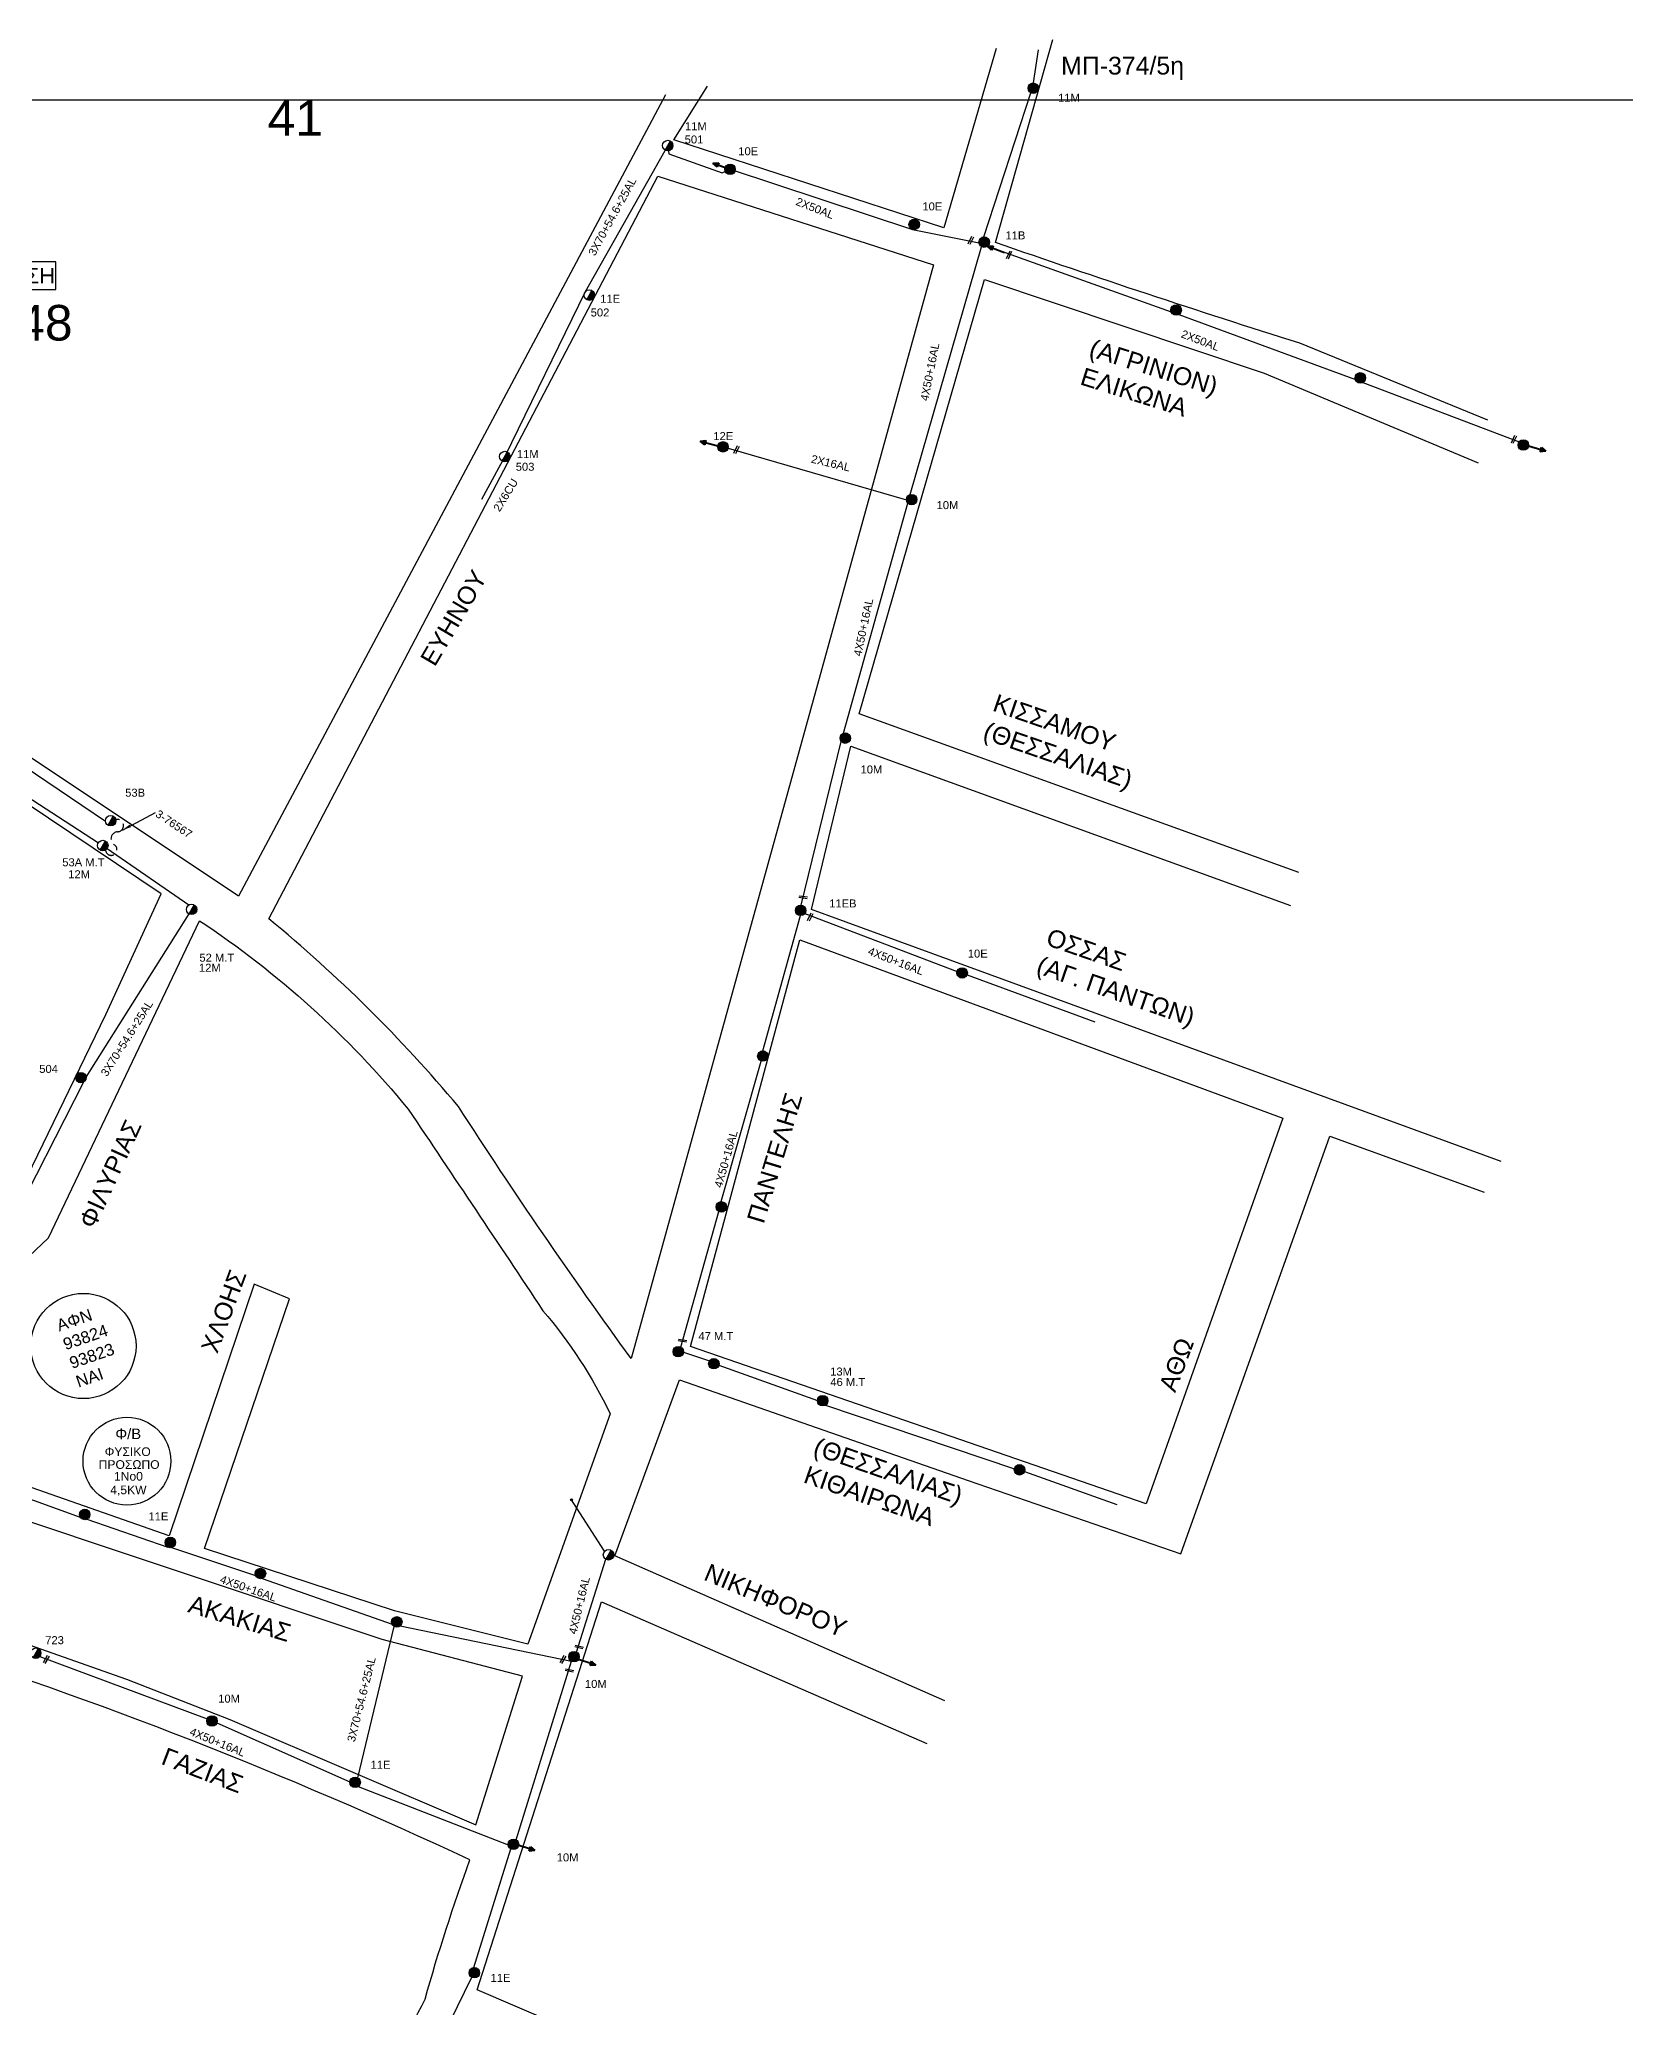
# Model space of a CAD drawing. Header units: millimetres. Extents: x 8994 to 10771, y 1891 to 2926.
# Drawn here: x 9706.7 to 10063.4, y 2483.3 to 2926.2 of the extents above; entities that cross this region are included whole.
import ezdxf
from ezdxf.enums import TextEntityAlignment as Align

# ---------------------------------------------------------------- set-up
doc = ezdxf.new("R2010")
doc.units = ezdxf.units.MM
doc.linetypes.add('DASHED', pattern=[19.05, 12.7, -6.35])
for name, color, linetype in [('Άγνωστα', 7, 'Continuous'), ('Γυμνά εναέρια ΧΤ (1Φ)   2x16AL', 7, 'Continuous'), ('Γυμνά εναέρια ΧΤ (1Φ)   2x50AL', 7, 'Continuous'), ('Γυμνά εναέρια ΧΤ και ΦΟΠ (3Φ)   4x50+16AL', 7, 'Continuous'), ('Επίτονοι', 7, 'Continuous'), ('Επιγραφές - Σχήματα', 7, 'Continuous'), ('Καλώδια ΧΤ   2x6AL', 7, 'DASHED'), ('Μηχανική τομή', 7, 'Continuous'), ('Στύλος Ξύλινος', 7, 'Continuous'), ('Στύλος Ξύλινος @ 1', 7, 'Continuous'), ('Στύλος ΦΜ', 7, 'Continuous'), ('Στύλος ΦΜ @ 1', 7, 'Continuous'), ('Συνδέσεις', 7, 'Continuous'), ('Συνεστραμμένα ΧΤ   3x70+54.6+25AL', 7, 'SYN_LINE'), ('Υπόβαθρο ΔΕΗ', 7, 'Continuous')]:
    doc.layers.add(name, color=color, linetype=linetype)
doc.styles.add('ar', font='arial.ttf')
doc.styles.get("Standard").update_dxf_attribs({"font": 'arial.ttf'})
doc.linetypes.add('SYN_LINE', pattern='A,0.5,-0.0001,["/\\/\\/\\/",Standard,S=0.1,R=0,X=0,Y=-0.05],-0.25', length=0.7501)
doc.dimstyles.new('ISO-25', dxfattribs={"dimtxt": 2.5, "dimasz": 2.5, "dimexe": 1.25, "dimexo": 0.625, "dimtad": 1, "dimtxsty": 'Standard', "dimcen": 2.5, "dimadec": 0, "dimazin": 0, "dimtfac": 1, "dimtmove": 0, "dimatfit": 3, "dimfxl": 0, "dimarcsym": 0})

# ---------------------------------------------------------------- blocks, each defined once
blk = doc.blocks.new('ΥΠΑΡΧΩΝ ΤΣΙΜΕΝΤΕΝΙΟΣ ΣΤΥΛΟΣ')
at = {"layer": 'Στύλος ΦΜ'}
blk.add_hatch(color=7, dxfattribs=at).paths.add_polyline_path([(-1.29, -2.28, 0.574793), (2.62, 0, 0.268822), (1.3, 2.27)])
at = {"layer": 'Στύλος ΦΜ', "color": 7}
blk.add_line((-1.29, -2.28), (1.3, 2.27), dxfattribs=at)
blk.add_circle((0, 0), 2.62, dxfattribs=at)
at = {"layer": 'Στύλος ΦΜ', "flags": 4}
for tag, p in [('ΑΡΙΘΜΟΣ', (-4.68, 8.05)), ('ΤΥΠΟΣ', (-4.91, 3.03))]:
    blk.add_attdef(tag, p, '', height=4, dxfattribs=at)
blk = doc.blocks.new('ΥΠΑΡΧΩΝ ΞΥΛΙΝΟΣ ΣΤΥΛΟΣ')
at = {"layer": 'Στύλος Ξύλινος'}
h = blk.add_hatch(color=256, dxfattribs=at)
h.paths.add_polyline_path([(-2.62, 0, 0.270008), (-1.29, -2.28), (1.3, 2.27, 0.576266)])
h.paths.add_polyline_path([(-1.29, -2.28, 0.574793), (2.62, 0, 0.268822), (1.3, 2.27)])
blk.add_line((-1.29, -2.28), (1.3, 2.27), dxfattribs=at)
blk.add_circle((0, 0), 2.62, dxfattribs=at)
at = {"layer": 'Στύλος Ξύλινος', "flags": 4}
for tag, p in [('ΑΡΙΘΜΟΣ', (-4.91, 8.6)), ('ΤΥΠΟΣ', (-4.85, 3.39))]:
    blk.add_attdef(tag, p, '', height=4, dxfattribs=at)
blk = doc.blocks.new('ΕΠΙΤΟΝΟΣ')
at = {"layer": 'Επίτονοι', "lineweight": 40, "ltscale": 40}
blk.add_hatch(color=256, dxfattribs=at).paths.add_polyline_path([(-1.13, 6.47), (0, 9.1), (1.13, 6.47)])
for p, q in [((-1.13, 6.47), (0, 9.1)), ((1.13, 6.47), (-1.13, 6.47)), ((-1.13, 6.47), (0, 6.47)), ((0, 9.1), (1.13, 6.47)), ((0, 6.47), (0, 0))]:
    blk.add_line(p, q, dxfattribs=at)
blk = doc.blocks.new('ΜΗΧΑΝΙΚΗ ΤΟΜΗ')
at = {"layer": 'Μηχανική τομή', "ltscale": 40}
for p, q in [((-1.89, 0.78), (1.89, 0.78)), ((1.89, 0), (-1.89, 0))]:
    blk.add_line(p, q, dxfattribs=at)
blk = doc.blocks.new('_ΣΥΝΔΕΣΗ')
at = {"layer": 'Συνδέσεις', "linetype": 'SYN_LINE', "ltscale": 40}
blk.add_hatch(color=256, dxfattribs=at).paths.add_polyline_path([(0.5, -0.01, 1), (-0.5, -0.01, 1)])
at = {"layer": 'Συνδέσεις'}
blk.add_circle((0, -0.01), 0.5, dxfattribs=at)

msp = doc.modelspace()

# ---------------------------------------------------------------- linework, layer by layer
at = {"layer": 'Άγνωστα'}
msp.add_circle((9716.55, 2632.2), 11.84, dxfattribs=at)
at = {"layer": 'Γυμνά εναέρια ΧΤ (1Φ)   2x16AL', "color": 1, "ltscale": 20}
msp.add_lwpolyline([(9861.56, 2834.22), (9901.69, 2822.61)], dxfattribs=at)
at = {"layer": 'Γυμνά εναέρια ΧΤ (1Φ)   2x50AL', "color": 1, "ltscale": 20}
for points in [[(9862.01, 2896.94), (9903.07, 2883.41)], [(9903.07, 2883.41), (9918, 2880.38)], [(9919.89, 2879.62), (9961.23, 2864.9)], [(9962.95, 2864.27), (10002.65, 2849.64)], [(10004.3, 2848.97), (10039.5, 2835.63)]]:
    msp.add_lwpolyline(points, dxfattribs=at)
at = {"layer": 'Γυμνά εναέρια ΧΤ και ΦΟΠ (3Φ)   4x50+16AL', "color": 1, "ltscale": 20}
for points in [[(9930.23, 2916.37), (9931.38, 2923.79)], [(9919.09, 2881.72), (9929.62, 2914.17)], [(9902.53, 2823.76), (9918.59, 2879.52)], [(9887.53, 2770.07), (9901.98, 2821.85)], [(9877.98, 2731.38), (9887.03, 2768.19)], [(9869.39, 2698.6), (9877.82, 2729.04)], [(9860.01, 2664.68), (9868.97, 2696.32)], [(9850.94, 2631.94), (9859.46, 2662.48)]]:
    msp.add_lwpolyline(points, dxfattribs=at)
at = {"layer": 'Γυμνά εναέρια ΧΤ και ΦΟΠ (3Φ)   4x50+16AL', "ltscale": 20}
for points in [[(9878.83, 2729.52), (9913.07, 2716.44)], [(9915.3, 2715.68), (9944.04, 2705.17)], [(9851.53, 2630.81), (9857.4, 2628.89)], [(9859.49, 2627.86), (9881.66, 2619.96)], [(9883.48, 2618.92), (9925.96, 2604.6)], [(9928.21, 2603.93), (9949.03, 2596.58)]]:
    msp.add_lwpolyline(points, dxfattribs=at)
at = {"layer": 'Γυμνά εναέρια ΧΤ και ΦΟΠ (3Φ)   4x50+16AL', "color": 85, "ltscale": 20}
for points in [[(9690.74, 2602.74), (9715.86, 2593.66)], [(9717.3, 2593.21), (9735.52, 2586.98)], [(9736.38, 2586.86), (9755.28, 2580.59)], [(9756.78, 2579.91), (9785.97, 2569.65)], [(9787.81, 2569.23), (9826.33, 2561.27)]]:
    msp.add_lwpolyline(points, dxfattribs=at)
at = {"layer": 'Γυμνά εναέρια ΧΤ και ΦΟΠ (3Φ)   4x50+16AL', "color": 151, "linetype": 'SYN_LINE', "ltscale": 15}
msp.add_lwpolyline([(9833.78, 2586.01), (9826.21, 2597.81)], dxfattribs=at)
at = {"layer": 'Γυμνά εναέρια ΧΤ και ΦΟΠ (3Φ)   4x50+16AL', "color": 151, "linetype": 'SYN_LINE', "ltscale": 20}
msp.add_lwpolyline([(9827.5, 2563.32), (9834.09, 2584.21)], dxfattribs=at)
at = {"layer": 'Γυμνά εναέρια ΧΤ και ΦΟΠ (3Φ)   4x50+16AL', "color": 151, "ltscale": 20}
for points in [[(9706.74, 2562.33), (9744.39, 2548.29)], [(9813.87, 2521.11), (9826.33, 2561.27)], [(9746.57, 2547.4), (9776.5, 2534.14)], [(9778.39, 2533.1), (9812.11, 2519.98)], [(9804.38, 2492.38), (9812.7, 2519.06)], [(9787.72, 2457.09), (9803.91, 2490.18)]]:
    msp.add_lwpolyline(points, dxfattribs=at)
at = {"layer": 'Επιγραφές - Σχήματα'}
msp.add_lwpolyline([(9027.85, 2912.57), (10531.63, 2912.57), (10531.63, 1912.6), (9027.85, 1912.6)], close=True, dxfattribs=at)
at = {"layer": 'Επιγραφές - Σχήματα', "color": 190}
msp.add_lwpolyline([(9674.85, 2869.93), (9710.36, 2869.93), (9710.36, 2876.1), (9674.85, 2876.1)], close=True, dxfattribs=at)
at = {"layer": 'Επιγραφές - Σχήματα', "color": 202}
msp.add_circle((9726.35, 2606.3), 9.88, dxfattribs=at)
at = {"layer": 'Επιγραφές - Σχήματα', "color": 7, "linetype": 'DASHED', "ltscale": 0.2}
for centre, radius, start, end in [((9724.19, 2749.28), 1.39, 272.664, 128.9993), ((9724.33, 2746.32), 1.57, 92.664, 238.2627), ((9722.82, 2743.88), 1.29, 184.3533, 58.2627)]:
    msp.add_arc(centre, radius, start, end, dxfattribs=at)
at = {"layer": 'Καλώδια ΧΤ   2x6AL', "color": 1, "linetype": 'SYN_LINE', "ltscale": 10}
msp.add_line((9811.34, 2832.31), (9806.13, 2822.62), dxfattribs=at)
at = {"layer": 'Συνεστραμμένα ΧΤ   3x70+54.6+25AL', "color": 1, "ltscale": 20}
msp.add_lwpolyline([(9847.99, 2902.29), (9829.42, 2869.34), (9811.34, 2832.31)], dxfattribs=at)
at = {"layer": 'Συνεστραμμένα ΧΤ   3x70+54.6+25AL', "color": 1, "ltscale": 15}
msp.add_lwpolyline([(9847.99, 2902.29), (9848.23, 2900.41), (9860.2, 2896.14), (9862.01, 2896.94), (9862.01, 2896.94)], dxfattribs=at)
at = {"layer": 'Συνεστραμμένα ΧΤ   3x70+54.6+25AL', "ltscale": 20}
msp.add_lwpolyline([(9697.92, 2766.23), (9721.5, 2750.31)], dxfattribs=at)
at = {"layer": 'Συνεστραμμένα ΧΤ   3x70+54.6+25AL', "color": 27, "ltscale": 20}
for points in [[(9697.58, 2759.89), (9719.93, 2745.42)], [(9721.91, 2744.15), (9740.28, 2731.43)], [(9717.17, 2692.65), (9740.31, 2729.4)], [(9697.12, 2656.55), (9699.65, 2658.19), (9716.63, 2691.61)]]:
    msp.add_lwpolyline(points, dxfattribs=at)
at = {"layer": 'Συνεστραμμένα ΧΤ   3x70+54.6+25AL', "color": 85, "ltscale": 20}
msp.add_lwpolyline([(9778.26, 2535.06), (9786.46, 2569.1)], dxfattribs=at)
at = {"layer": 'Υπόβαθρο ΔΕΗ'}
for points in [[(9847.47, 2913.72), (9751.44, 2733.37), (9690.33, 2774.11), (9629.26, 2838.18), (9687.69, 2926.1)], [(9921.88, 2924.13), (9910.09, 2883.74), (9849.38, 2903.54), (9856.93, 2915.64)], [(9989.97, 2738.72), (9891.04, 2774.4), (9919.21, 2872.11), (9982.12, 2851.04), (10030.25, 2830.93)], [(10035.41, 2673.7), (9880.34, 2730.44), (9889.16, 2767.17), (9988.09, 2731.33)], [(9910.34, 2552.34), (9836.1, 2585.03), (9850.6, 2624.61), (9915.56, 2601.98), (9963.4, 2585.44), (9996.9, 2679.43), (10031.66, 2666.85)], [(9875.09, 2457.27), (9805.11, 2487.37), (9833.12, 2574.66), (9906.25, 2542.75)]]:
    msp.add_lwpolyline(points, dxfattribs=at)
for points in [[(10032.45, 2840.51), (9990.14, 2857.8, -0.006714), (9921.73, 2880.44), (9934.62, 2926.17)], [(9845.76, 2895.37), (9907.73, 2875.41), (9876.56, 2762.61), (9839.75, 2629.36, -0.013512), (9800.9, 2686.1, 0.04675), (9758.26, 2728.29), (9845.76, 2895.37)], [(9662.05, 2624.7), (9699.27, 2660.67), (9721.62, 2706.76), (9734.07, 2733.95), (9683.25, 2767.97), (9625.17, 2829.46, -0.052731), (9611.85, 2799.7, -0.037591), (9586.26, 2767.7, -0.036663), (9572.85, 2754.52, 0.079037), (9555.06, 2725.79, 0.150645), (9551.82, 2693.41), (9607.8, 2662.02, -0.051957), (9662.05, 2624.7, 0.436179)], [(9585.9, 2375.69), (9688.26, 2324.54), (9741.64, 2406, -0.055377), (9764.28, 2439.59, 0.056548), (9793.39, 2485.27, -0.017688), (9803.49, 2516.61, 0.032218), (9676.45, 2566.29), (9628.5, 2463.56), (9634.77, 2455.07), (9741.64, 2406)]]:
    msp.add_lwpolyline(points, format="xyb", dxfattribs=at)
msp.add_lwpolyline([(9816.5, 2565.14), (9786.51, 2572.63), (9743.79, 2586.63), (9762.9, 2642.82), (9754.97, 2646.08), (9735.86, 2589.46), (9690.17, 2605.43), (9669.37, 2619.29), (9708.69, 2656.56), (9742.65, 2727.89, -0.074905), (9789.62, 2685.48, -0.000817), (9819.92, 2640.15, -0.063628), (9835.05, 2616.96)], format="xyb", close=True, dxfattribs=at)
for points in [[(9877.69, 2723.57), (9986.32, 2683.43), (9955.61, 2596.73), (9853.07, 2632.12)], [(9804.79, 2524.51), (9815.35, 2557.91), (9783.75, 2566.14), (9691.35, 2596.96), (9679.85, 2573.56), (9726.27, 2557.26), (9749.47, 2548.15)]]:
    msp.add_lwpolyline(points, close=True, dxfattribs=at)

# ---------------------------------------------------------------- block references
at = {"layer": 'Επίτονοι'}
for p, xscale, yscale, zscale, rotation in [((9862.01, 2896.94), 0.4499999999998601, 0.4499999999998601, 0.4499999999998601, 69.93978288725464), ((9923.71, 2878.24), 0.4499999999998601, 0.4499999999998601, 0.4499999999998601, 69.93978288725464), ((9859.26, 2834.72), 0.4499999999998657, 0.4499999999998657, 0.4499999999998657, 75.52620581547046), ((10041.59, 2834.64), 0.4500000000000844, 0.4500000000000844, 0.4500000000000844, 254.0907471301738), ((9827.9, 2561.65), 0.4499999999998637, 0.4499999999998637, 0.4499999999998637, 252.5224121590679), ((9814.17, 2519.92), 0.4499999999998637, 0.4499999999998637, 0.4499999999998637, 252.5224121590679)]:
    msp.add_blockref('ΕΠΙΤΟΝΟΣ', p, dxfattribs=dict(at, xscale=xscale, yscale=yscale, zscale=zscale, rotation=rotation))
at = {"layer": 'Μηχανική τομή'}
for p, xscale, yscale, zscale, rotation in [((9916.35, 2880.84), 0.5000000000000686, 0.5000000000000686, 0.5000000000000686, 64.79510568417017), ((9924.94, 2877.56), 0.5000000000000686, 0.5000000000000686, 0.5000000000000686, 64.79510568417017), ((9863.64, 2833.75), 0.5000000000000686, 0.5000000000000686, 0.5000000000000686, 64.79510568417017), ((10038.5, 2836.08), 0.5000000000000686, 0.5000000000000686, 0.5000000000000686, 64.79510568417017), ((9878.4, 2732.96), 0.5000000000000538, 0.5000000000000538, 0.5000000000000538, 352.5135418122991), ((9880.19, 2728.61), 0.5000000000000686, 0.5000000000000686, 0.5000000000000686, 64.79510568417017), ((9851.26, 2633.21), 0.5000000000000538, 0.5000000000000538, 0.5000000000000538, 352.5135418122991), ((9828.08, 2564.67), 0.5000000000001025, 0.5000000000001025, 0.5000000000001025, 167.6632913552336), ((9708.03, 2561.8), 0.5000000000001463, 0.5000000000001463, 0.5000000000001463, 239.225397685476), ((9824.24, 2561.8), 0.5000000000001463, 0.5000000000001463, 0.5000000000001463, 239.225397685476), ((9825.91, 2559.39), 0.5000000000001025, 0.5000000000001025, 0.5000000000001025, 167.6632913552336)]:
    msp.add_blockref('ΜΗΧΑΝΙΚΗ ΤΟΜΗ', p, dxfattribs=dict(at, xscale=xscale, yscale=yscale, zscale=zscale, rotation=rotation))
at = {"layer": 'Στύλος Ξύλινος @ 1', "ltscale": 40}
ref = msp.add_blockref('ΥΠΑΡΧΩΝ ΞΥΛΙΝΟΣ ΣΤΥΛΟΣ', (9930.2, 2915.19), dxfattribs=dict(at, xscale=0.4499999999998181, yscale=0.4499999999998181, zscale=0.4499999999998181))
ref.add_attrib('ΤΥΠΟΣ', '11M', (9935.78, 2912.12), dxfattribs={"layer": 'Στύλος Ξύλινος', "height": 1.8, "flags": 4})
ref = msp.add_blockref('ΥΠΑΡΧΩΝ ΞΥΛΙΝΟΣ ΣΤΥΛΟΣ', (9862.01, 2896.94), dxfattribs=dict(at, xscale=0.4499999999998181, yscale=0.4499999999998181, zscale=0.4499999999998181))
ref.add_attrib('ΤΥΠΟΣ', '10E', (9863.85, 2900.1), dxfattribs={"layer": 'Στύλος Ξύλινος', "height": 1.8, "flags": 4})
ref = msp.add_blockref('ΥΠΑΡΧΩΝ ΞΥΛΙΝΟΣ ΣΤΥΛΟΣ', (9903.42, 2884.53), dxfattribs=dict(at, xscale=0.4499999999998181, yscale=0.4499999999998181, zscale=0.4499999999998181))
ref.add_attrib('ΤΥΠΟΣ', '10E', (9905.26, 2887.69), dxfattribs={"layer": 'Στύλος Ξύλινος', "height": 1.8, "flags": 4})
ref = msp.add_blockref('ΥΠΑΡΧΩΝ ΞΥΛΙΝΟΣ ΣΤΥΛΟΣ', (9919.17, 2880.55), dxfattribs=dict(at, xscale=0.4499999999998181, yscale=0.4499999999998181, zscale=0.4499999999998181))
ref.add_attrib('ΤΥΠΟΣ', '11B', (9923.95, 2881.17), dxfattribs={"layer": 'Στύλος Ξύλινος', "height": 1.8, "flags": 4})
at = {"layer": 'Στύλος Ξύλινος @ 1', "ltscale": 40, "xscale": 0.4499999999998181, "yscale": 0.4499999999998181, "zscale": 0.4499999999998181}
for p in [(9962.34, 2865.28), (10003.77, 2850.01), (10040.44, 2834.92), (9869.38, 2697.43), (9860.04, 2663.5), (9858.36, 2628.21), (9927.11, 2604.35), (9716.85, 2594.3), (9756.38, 2581.02), (9787.04, 2570.13)]:
    msp.add_blockref('ΥΠΑΡΧΩΝ ΞΥΛΙΝΟΣ ΣΤΥΛΟΣ', p, dxfattribs=at)
at = {"layer": 'Στύλος Ξύλινος @ 1', "ltscale": 40}
ref = msp.add_blockref('ΥΠΑΡΧΩΝ ΞΥΛΙΝΟΣ ΣΤΥΛΟΣ', (9860.42, 2834.5), dxfattribs=dict(at, xscale=0.4499999999998181, yscale=0.4499999999998181, zscale=0.4499999999998181))
ref.add_attrib('ΤΥΠΟΣ', '12E', (9858.24, 2836.02), dxfattribs={"layer": 'Στύλος Ξύλινος', "height": 1.8, "flags": 4})
ref = msp.add_blockref('ΥΠΑΡΧΩΝ ΞΥΛΙΝΟΣ ΣΤΥΛΟΣ', (9902.86, 2822.63), dxfattribs=dict(at, xscale=0.4499999999998181, yscale=0.4499999999998181, zscale=0.4499999999998181))
ref.add_attrib('ΤΥΠΟΣ', '10M', (9908.46, 2820.49), dxfattribs={"layer": 'Στύλος Ξύλινος', "height": 1.8, "flags": 4})
ref = msp.add_blockref('ΥΠΑΡΧΩΝ ΞΥΛΙΝΟΣ ΣΤΥΛΟΣ', (9887.92, 2768.96), dxfattribs=dict(at, xscale=0.4499999999998181, yscale=0.4499999999998181, zscale=0.4499999999998181))
ref.add_attrib('ΤΥΠΟΣ', '10M', (9891.35, 2761.01), dxfattribs={"layer": 'Στύλος Ξύλινος', "height": 1.8, "flags": 4})
ref = msp.add_blockref('ΥΠΑΡΧΩΝ ΞΥΛΙΝΟΣ ΣΤΥΛΟΣ', (9877.88, 2730.21), dxfattribs=dict(at, xscale=0.4499999999998181, yscale=0.4499999999998181, zscale=0.4499999999998181))
ref.add_attrib('ΤΥΠΟΣ', '11EB', (9884.3, 2730.87), dxfattribs={"layer": 'Στύλος Ξύλινος', "height": 1.8, "flags": 4})
ref = msp.add_blockref('ΥΠΑΡΧΩΝ ΞΥΛΙΝΟΣ ΣΤΥΛΟΣ', (9914.21, 2716.13), dxfattribs=dict(at, xscale=0.4499999999998181, yscale=0.4499999999998181, zscale=0.4499999999998181))
ref.add_attrib('ΤΥΠΟΣ', '10E', (9915.48, 2719.59), dxfattribs={"layer": 'Στύλος Ξύλινος', "height": 1.8, "flags": 4})
ref = msp.add_blockref('ΥΠΑΡΧΩΝ ΞΥΛΙΝΟΣ ΣΤΥΛΟΣ', (9715.99, 2692.59), dxfattribs=dict(at, xscale=0.4499999999998181, yscale=0.4499999999998181, zscale=0.4499999999998181))
ref.add_attrib('ΤΥΠΟΣ', '504', (9706.62, 2693.64), dxfattribs={"layer": 'Στύλος Ξύλινος', "height": 1.8, "flags": 4})
ref = msp.add_blockref('ΥΠΑΡΧΩΝ ΞΥΛΙΝΟΣ ΣΤΥΛΟΣ', (9850.35, 2630.92), dxfattribs=dict(at, xscale=0.4499999999998181, yscale=0.4499999999998181, zscale=0.4499999999998181))
ref.add_attrib('ΤΥΠΟΣ', '47 M.T', (9854.89, 2633.52), dxfattribs={"layer": 'Στύλος Ξύλινος', "height": 1.8, "flags": 4})
ref = msp.add_blockref('ΥΠΑΡΧΩΝ ΞΥΛΙΝΟΣ ΣΤΥΛΟΣ', (9882.84, 2619.9), dxfattribs=dict(at, xscale=0.4499999999998181, yscale=0.4499999999998181, zscale=0.4499999999998181))
ref.add_attrib('ΤΥΠΟΣ', '46 M.T', (9884.56, 2623.2), dxfattribs={"layer": 'Στύλος Ξύλινος', "height": 1.8, "flags": 4})
ref.add_attrib('ΑΡΙΘΜΟΣ', '13M', (9884.53, 2625.55), dxfattribs={"layer": 'Στύλος Ξύλινος', "height": 1.8, "flags": 4})
ref = msp.add_blockref('ΥΠΑΡΧΩΝ ΞΥΛΙΝΟΣ ΣΤΥΛΟΣ', (9736.1, 2588), dxfattribs=dict(at, xscale=0.4499999999998181, yscale=0.4499999999998181, zscale=0.4499999999998181))
ref.add_attrib('ΤΥΠΟΣ', '11E', (9731.19, 2592.97), dxfattribs={"layer": 'Στύλος Ξύλινος', "height": 1.8, "flags": 4})
ref = msp.add_blockref('ΥΠΑΡΧΩΝ ΞΥΛΙΝΟΣ ΣΤΥΛΟΣ', (9826.91, 2562.3), dxfattribs=dict(at, xscale=0.4499999999998181, yscale=0.4499999999998181, zscale=0.4499999999998181))
ref.add_attrib('ΤΥΠΟΣ', '10M', (9829.36, 2555.28), dxfattribs={"layer": 'Στύλος Ξύλινος', "height": 1.8, "flags": 4})
ref = msp.add_blockref('ΥΠΑΡΧΩΝ ΞΥΛΙΝΟΣ ΣΤΥΛΟΣ', (9745.47, 2547.83), dxfattribs=dict(at, xscale=0.4499999999998181, yscale=0.4499999999998181, zscale=0.4499999999998181))
ref.add_attrib('ΤΥΠΟΣ', '10M', (9746.87, 2551.97), dxfattribs={"layer": 'Στύλος Ξύλινος', "height": 1.8, "flags": 4})
ref = msp.add_blockref('ΥΠΑΡΧΩΝ ΞΥΛΙΝΟΣ ΣΤΥΛΟΣ', (9777.67, 2534.04), dxfattribs=dict(at, xscale=0.4499999999998181, yscale=0.4499999999998181, zscale=0.4499999999998181))
ref.add_attrib('ΤΥΠΟΣ', '11E', (9781.14, 2537.08), dxfattribs={"layer": 'Στύλος Ξύλινος', "height": 1.8, "flags": 4})
ref = msp.add_blockref('ΥΠΑΡΧΩΝ ΞΥΛΙΝΟΣ ΣΤΥΛΟΣ', (9813.28, 2520.08), dxfattribs=dict(at, xscale=0.4499999999998181, yscale=0.4499999999998181, zscale=0.4499999999998181))
ref.add_attrib('ΤΥΠΟΣ', '10M', (9823.02, 2516.25), dxfattribs={"layer": 'Στύλος Ξύλινος', "height": 1.8, "flags": 4})
ref = msp.add_blockref('ΥΠΑΡΧΩΝ ΞΥΛΙΝΟΣ ΣΤΥΛΟΣ', (9804.49, 2491.2), dxfattribs=dict(at, xscale=0.4499999999998181, yscale=0.4499999999998181, zscale=0.4499999999998181))
ref.add_attrib('ΤΥΠΟΣ', '11E', (9808.13, 2489.15), dxfattribs={"layer": 'Στύλος Ξύλινος', "height": 1.8, "flags": 4})
at = {"layer": 'Στύλος ΦΜ @ 1', "ltscale": 40}
ref = msp.add_blockref('ΥΠΑΡΧΩΝ ΤΣΙΜΕΝΤΕΝΙΟΣ ΣΤΥΛΟΣ', (9847.99, 2902.29), dxfattribs=dict(at, xscale=0.4499999999998181, yscale=0.4499999999998181, zscale=0.4499999999998181))
ref.add_attrib('ΤΥΠΟΣ', '11M', (9851.87, 2905.74), dxfattribs={"layer": 'Στύλος ΦΜ', "height": 1.8, "flags": 4})
ref.add_attrib('ΑΡΙΘΜΟΣ', '501', (9851.8, 2902.75), dxfattribs={"layer": 'Στύλος ΦΜ', "height": 1.8, "flags": 4})
ref = msp.add_blockref('ΥΠΑΡΧΩΝ ΤΣΙΜΕΝΤΕΝΙΟΣ ΣΤΥΛΟΣ', (9830.36, 2868.63), dxfattribs=dict(at, xscale=0.4499999999998181, yscale=0.4499999999998181, zscale=0.4499999999998181))
ref.add_attrib('ΤΥΠΟΣ', '11E', (9832.81, 2866.92), dxfattribs={"layer": 'Στύλος ΦΜ', "height": 1.8, "flags": 4})
ref.add_attrib('ΑΡΙΘΜΟΣ', '502', (9830.66, 2863.83), dxfattribs={"layer": 'Στύλος ΦΜ', "height": 1.8, "flags": 4})
ref = msp.add_blockref('ΥΠΑΡΧΩΝ ΤΣΙΜΕΝΤΕΝΙΟΣ ΣΤΥΛΟΣ', (9811.34, 2832.31), dxfattribs=dict(at, xscale=0.4499999999998181, yscale=0.4499999999998181, zscale=0.4499999999998181))
ref.add_attrib('ΤΥΠΟΣ', '11M', (9814.05, 2831.96), dxfattribs={"layer": 'Στύλος ΦΜ', "height": 1.8, "flags": 4})
ref.add_attrib('ΑΡΙΘΜΟΣ', '503', (9813.8, 2829.12), dxfattribs={"layer": 'Στύλος ΦΜ', "height": 1.8, "flags": 4})
ref = msp.add_blockref('ΥΠΑΡΧΩΝ ΤΣΙΜΕΝΤΕΝΙΟΣ ΣΤΥΛΟΣ', (9722.68, 2750.38), dxfattribs=dict(at, xscale=0.4499999999998181, yscale=0.4499999999998181, zscale=0.4499999999998181))
ref.add_attrib('ΤΥΠΟΣ', '53B', (9725.95, 2755.79), dxfattribs={"layer": 'Στύλος ΦΜ', "height": 1.8, "flags": 4})
ref = msp.add_blockref('ΥΠΑΡΧΩΝ ΤΣΙΜΕΝΤΕΝΙΟΣ ΣΤΥΛΟΣ', (9720.92, 2744.79), dxfattribs=dict(at, xscale=0.4499999999998181, yscale=0.4499999999998181, zscale=0.4499999999998181))
ref.add_attrib('ΤΥΠΟΣ', '12M', (9713.15, 2737.44), dxfattribs={"layer": 'Στύλος ΦΜ', "height": 1.8, "flags": 4})
ref.add_attrib('ΑΡΙΘΜΟΣ', '53A M.T', (9711.8, 2740.13), dxfattribs={"layer": 'Στύλος ΦΜ', "height": 1.8, "flags": 4})
ref = msp.add_blockref('ΥΠΑΡΧΩΝ ΤΣΙΜΕΝΤΕΝΙΟΣ ΣΤΥΛΟΣ', (9740.89, 2730.43), dxfattribs=dict(at, xscale=0.4499999999998181, yscale=0.4499999999998181, zscale=0.4499999999998181))
ref.add_attrib('ΤΥΠΟΣ', '12M', (9742.55, 2716.41), dxfattribs={"layer": 'Στύλος ΦΜ', "height": 1.8, "flags": 4})
ref.add_attrib('ΑΡΙΘΜΟΣ', '52 M.T', (9742.65, 2718.67), dxfattribs={"layer": 'Στύλος ΦΜ', "height": 1.8, "flags": 4})
at = {"layer": 'Στύλος ΦΜ @ 1', "ltscale": 40, "xscale": 0.4499999999998181, "yscale": 0.4499999999998181, "zscale": 0.4499999999998181}
msp.add_blockref('ΥΠΑΡΧΩΝ ΤΣΙΜΕΝΤΕΝΙΟΣ ΣΤΥΛΟΣ', (9834.67, 2585.23), dxfattribs=at)
at = {"layer": 'Στύλος ΦΜ @ 1', "ltscale": 40}
ref = msp.add_blockref('ΥΠΑΡΧΩΝ ΤΣΙΜΕΝΤΕΝΙΟΣ ΣΤΥΛΟΣ', (9705.83, 2563.08), dxfattribs=dict(at, xscale=0.4499999999998181, yscale=0.4499999999998181, zscale=0.4499999999998181))
ref.add_attrib('ΤΥΠΟΣ', '723', (9707.97, 2565.12), dxfattribs={"layer": 'Στύλος ΦΜ', "height": 1.8, "flags": 4})
at = {"layer": 'Συνδέσεις', "xscale": 0.4499999999998181, "yscale": 0.4499999999998181, "zscale": 0.4499999999998181}
msp.add_blockref('_ΣΥΝΔΕΣΗ', (9826.36, 2597.61), dxfattribs=at)

# ---------------------------------------------------------------- texts
at = {"layer": 'Γυμνά εναέρια ΧΤ (1Φ)   2x16AL', "ltscale": 20}
msp.add_text('2X16AL', height=1.8, rotation=346.8109, dxfattribs=at).set_placement((9884.65, 2830.83), align=Align.MIDDLE)
at = {"layer": 'Γυμνά εναέρια ΧΤ (1Φ)   2x50AL', "ltscale": 20}
for rotation, p in [(338.5539, (9881.12, 2888.19)), (339.2006, (9967.8, 2858.44))]:
    msp.add_text('2X50AL', height=1.8, rotation=rotation, dxfattribs=at).set_placement(p, align=Align.MIDDLE)
at = {"layer": 'Γυμνά εναέρια ΧΤ και ΦΟΠ (3Φ)   4x50+16AL', "ltscale": 20}
for rotation, p in [(78.808, (9906.94, 2851.36)), (78.1005, (9891.99, 2793.91)), (338.8568, (9899.32, 2718.8)), (74.1667, (9861.08, 2674.27)), (340.8969, (9753.65, 2577.68)), (76.5226, (9828.09, 2573.86)), (337.7938, (9746.73, 2543.09))]:
    msp.add_text('4X50+16AL', height=1.8, rotation=rotation, dxfattribs=at).set_placement(p, align=Align.MIDDLE)
at = {"layer": 'Επιγραφές - Σχήματα', "color": 1, "style": 'ar'}
for s, height, p in [('Φ/Β', 2.381, (9726.64, 2612.49)), ('ΦΥΣΙΚΟ ', 1.948, (9726.9, 2608.42)), ('1No0', 1.948, (9726.69, 2602.89)), ('4,5KW', 1.948, (9726.68, 2599.65))]:
    msp.add_text(s, height=height, dxfattribs=at).set_placement(p, align=Align.MIDDLE)
at = {"layer": 'Επιγραφές - Σχήματα', "ltscale": 20, "attachment_point": 1}
for s, insert, char_height, width in [('ΜΠ-374/5η', (9936.47, 2922.26), 4, 33.3738), ('41', (9758, 2912.48), 8, 48.6535), ('ΦΒ-148', (9675.38, 2866.42), 8, 48.6535)]:
    msp.add_mtext(s, dxfattribs=dict(at, insert=insert, char_height=char_height, width=width))
at = {"layer": 'Επιγραφές - Σχήματα', "color": 190, "insert": (9675.8, 2874.76), "char_height": 3.5, "width": 35.1311, "attachment_point": 1}
msp.add_mtext('KOINH ΓΕΙΩΣΗ', dxfattribs=at)
at = {"layer": 'Επιγραφές - Σχήματα', "ltscale": 20, "attachment_point": 1}
for s, insert, char_height, width, rotation in [('(ΑΓΡΙΝΙΟΝ)\\PΕΛΙΚΩΝΑ', (9943.68, 2858.79), 4, 33.3738, 342.5999), ('ΕΥΗΝΟΥ', (9792.13, 2786.86), 4, 33.3738, 59.6453), ('ΚΙΣΣΑΜΟΥ\\P(ΘΕΣΣΑΛΙΑΣ)', (9922.11, 2778.98), 4, 33.3738, 340.9502), ('3-76567', (9733.57, 2752.95), 1.8, 21.9855, 326.4345), ('ΟΣΣΑΣ\\P(ΑΓ. ΠΑΝΤΩΝ)', (9934.1, 2726.29), 4, 48.3057, 340.9502), ('ΠΑΝΤΕΛΗΣ', (9865.72, 2660.69), 4, 33.3738, 73.0742), ('ΦΙΛΥΡΙΑΣ', (9715.39, 2659.94), 4, 33.3738, 65.5772), ('ΧΛΟΗΣ', (9742.9, 2631.68), 4, 33.3738, 69.8325), ('ΑΘΩ', (9958.37, 2622.98), 4, 33.3738, 69.3913), ('\\P(ΘΕΣΣΑΛΙΑΣ)\\PΚΙΘΑΙΡΩΝΑ', (9883.92, 2617.96), 4, 33.3738, 340.9502), ('ΝΙΚΗΦΟΡΟΥ', (9857.38, 2583.38), 4, 33.3738, 337.199), ('ΑΚΑΚΙΑΣ', (9740.99, 2576.23), 4, 33.3738, 343.2291), ('ΓΑΖΙΑΣ', (9735.21, 2541.97), 4, 33.3738, 339.2388)]:
    msp.add_mtext(s, dxfattribs=dict(at, insert=insert, char_height=char_height, width=width, rotation=rotation))
at = {"layer": 'Επιγραφές - Σχήματα', "insert": (9710.22, 2637.98), "char_height": 2.67, "width": 140.4042, "attachment_point": 1, "rotation": 18.9876}
msp.add_mtext('ΑΦΝ\\P93824\\P93823\\PΝΑΙ', dxfattribs=at)
at = {"layer": 'Επιγραφές - Σχήματα', "color": 1, "insert": (9719.99, 2606.51), "char_height": 1.948, "width": 14.027, "attachment_point": 1}
msp.add_mtext('ΠΡΟΣΩΠΟ', dxfattribs=at)
at = {"layer": 'Καλώδια ΧΤ   2x6AL', "ltscale": 20}
msp.add_text('2X6CU', height=1.8, rotation=58.3464, dxfattribs=at).set_placement((9811.52, 2823.66), align=Align.MIDDLE)
at = {"layer": 'Συνεστραμμένα ΧΤ   3x70+54.6+25AL', "ltscale": 20}
for rotation, p in [(61.2276, (9835.51, 2886.31)), (57.6851, (9726.32, 2701.43)), (75.9511, (9779.09, 2552.69))]:
    msp.add_text('3X70+54.6+25AL', height=1.8, rotation=rotation, dxfattribs=at).set_placement(p, align=Align.MIDDLE)

# ---------------------------------------------------------------- leaders
at = {"layer": 'Επιγραφές - Σχήματα', "ltscale": 40}
msp.add_leader([(9725.33, 2748.29), (9732.79, 2752.21)], dimstyle='ISO-25', override={"dimasz": 2, "dimtad": 0}, dxfattribs=at)

doc.saveas('drawing.dxf')
